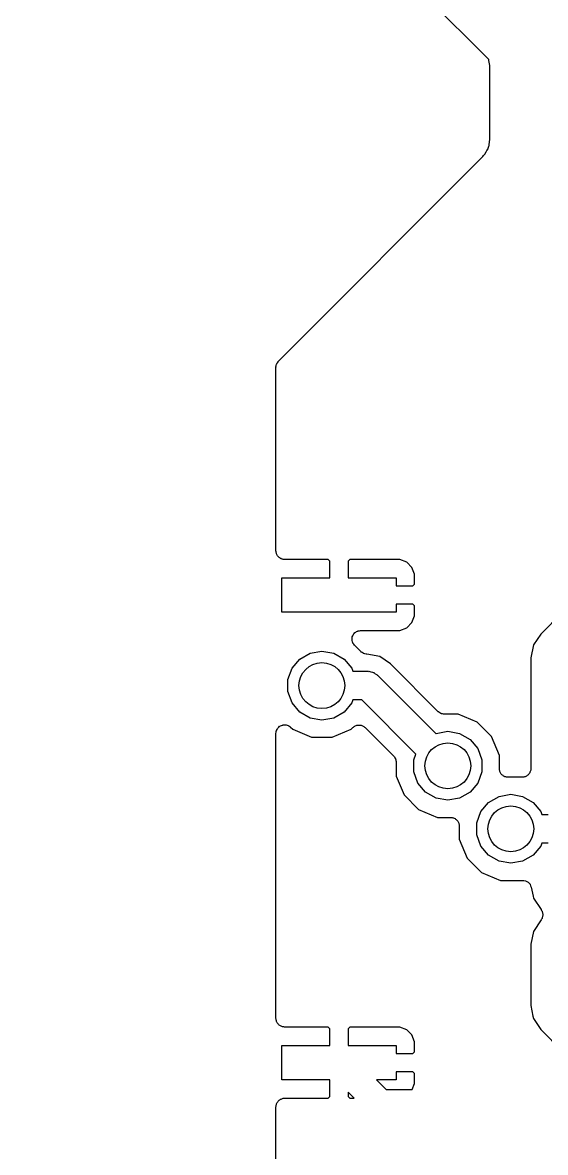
# Model space of a CAD drawing. Extents: x 132.7 to 187.3, y -127.3 to -72.7.
# Drawn here: x 147.99 to 152.55, y -102.82 to -92.96 of the extents above; entities that cross this region are included whole.
import ezdxf

# ---------------------------------------------------------------- set-up
doc = ezdxf.new("R2010")
doc.units = 0
doc.header["$MEASUREMENT"] = 0
doc.layers.add('BLACK', color=7, linetype='CONTINUOUS')

msp = doc.modelspace()

# ---------------------------------------------------------------- linework, layer by layer
at = {"layer": 'Black'}
for p, q in [((152.058, -93.2881), (136.749, -77.9794)), ((152.059, -93.294), (152.058, -93.2881)), ((152.059, -93.2941), (152.059, -93.294)), ((152.068, -93.3401), (152.059, -93.2941)), ((152.059, -93.2941), (152.059, -93.2941)), ((152.068, -93.982), (152.068, -93.3401)), ((152.053, -94.0607), (152.056, -94.0519)), ((152.056, -94.0519), (152.059, -94.0429)), ((152.059, -94.0429), (152.061, -94.0386)), ((152.061, -94.0386), (152.062, -94.0191)), ((152.062, -94.0191), (152.063, -94.0139)), ((152.063, -94.0085), (152.068, -93.982)), ((152.063, -94.0139), (152.063, -94.0085)), ((150.221, -95.9189), (152.006, -94.1335)), ((152.006, -94.1335), (152.011, -94.1258)), ((152.011, -94.1258), (152.018, -94.119)), ((152.018, -94.119), (152.024, -94.1117)), ((152.024, -94.1117), (152.027, -94.1085)), ((152.027, -94.1085), (152.036, -94.0909)), ((152.036, -94.0909), (152.039, -94.0865)), ((152.039, -94.0865), (152.041, -94.0816)), ((152.041, -94.0816), (152.052, -94.0654)), ((152.052, -94.0654), (152.053, -94.0607)), ((150.212, -95.9322), (150.217, -95.9237)), ((150.217, -95.9237), (150.219, -95.9216)), ((150.219, -95.9216), (150.221, -95.9189)), ((150.199, -95.9654), (150.202, -95.9559)), ((150.2, -95.9687), (150.199, -95.9654)), ((150.199, -95.9719), (150.2, -95.9687)), ((150.199, -97.575), (150.199, -95.9719)), ((150.202, -95.9559), (150.204, -95.9463)), ((150.204, -95.9463), (150.205, -95.9434)), ((150.205, -95.9434), (150.206, -95.9402)), ((150.206, -95.9402), (150.212, -95.9322)), ((150.2, -97.5815), (150.199, -97.575)), ((150.2, -97.588), (150.2, -97.5815)), ((150.203, -97.5942), (150.2, -97.588)), ((150.204, -97.6007), (150.203, -97.5942)), ((150.207, -97.6063), (150.204, -97.6007)), ((150.209, -97.6125), (150.207, -97.6063)), ((150.213, -97.6175), (150.209, -97.6125)), ((150.217, -97.6232), (150.213, -97.6175)), ((150.222, -97.6274), (150.217, -97.6232)), ((150.226, -97.6325), (150.222, -97.6274)), ((150.232, -97.6357), (150.226, -97.6325)), ((150.237, -97.64), (150.232, -97.6357)), ((150.243, -97.6422), (150.237, -97.64)), ((150.248, -97.6455), (150.243, -97.6422)), ((150.255, -97.6466), (150.248, -97.6455)), ((150.261, -97.6489), (150.255, -97.6466)), ((150.268, -97.6489), (150.261, -97.6489)), ((150.274, -97.65), (150.268, -97.6489)), ((150.655, -97.65), (150.274, -97.65)), ((150.67, -97.6648), (150.655, -97.65)), ((150.67, -97.81), (150.67, -97.6648)), ((150.845, -97.65), (150.83, -97.6648)), ((150.83, -97.6648), (150.83, -97.81)), ((151.282, -97.65), (150.845, -97.65)), ((151.341, -97.6744), (151.282, -97.65)), ((151.386, -97.7194), (151.341, -97.6744)), ((151.41, -97.7782), (151.386, -97.7194)), ((151.41, -97.8652), (151.41, -97.7782)), ((150.25, -98.11), (150.25, -97.81)), ((150.25, -97.81), (150.67, -97.81)), ((150.83, -97.81), (151.25, -97.81)), ((151.25, -97.81), (151.25, -97.88)), ((151.25, -97.88), (151.395, -97.88)), ((151.395, -97.88), (151.41, -97.8652)), ((151.395, -98.04), (151.25, -98.04)), ((151.25, -98.04), (151.25, -98.11)), ((151.41, -98.0548), (151.395, -98.04)), ((151.41, -98.1418), (151.41, -98.0548)), ((151.25, -98.11), (150.25, -98.11)), ((151.386, -98.2006), (151.41, -98.1418)), ((152.7, -98.1108), (152.511, -98.3003)), ((150.883, -98.295), (150.889, -98.2875)), ((150.889, -98.2875), (150.892, -98.2859)), ((150.892, -98.2859), (150.895, -98.2835)), ((150.895, -98.2835), (150.903, -98.2794)), ((150.903, -98.2794), (150.912, -98.2745)), ((150.912, -98.2745), (150.915, -98.2739)), ((150.915, -98.2739), (150.918, -98.2725)), ((150.918, -98.2725), (150.928, -98.2717)), ((150.928, -98.2717), (150.938, -98.27)), ((150.938, -98.27), (151.282, -98.27)), ((151.282, -98.27), (151.341, -98.2456)), ((151.341, -98.2456), (151.386, -98.2006)), ((150.863, -98.3515), (150.864, -98.3417)), ((150.864, -98.3547), (150.863, -98.3515)), ((150.864, -98.332), (150.865, -98.3288)), ((150.864, -98.3417), (150.864, -98.332)), ((150.864, -98.358), (150.864, -98.3547)), ((150.867, -98.3672), (150.864, -98.358)), ((150.865, -98.3255), (150.869, -98.3167)), ((150.865, -98.3288), (150.865, -98.3255)), ((150.87, -98.3766), (150.867, -98.3672)), ((150.869, -98.3167), (150.873, -98.3075)), ((150.871, -98.3794), (150.87, -98.3766)), ((150.873, -98.3825), (150.871, -98.3794)), ((150.873, -98.3075), (150.875, -98.3049)), ((150.879, -98.39), (150.873, -98.3825)), ((150.875, -98.3049), (150.876, -98.3019)), ((150.876, -98.3019), (150.883, -98.295)), ((150.884, -98.398), (150.879, -98.39)), ((152.511, -98.3003), (152.447, -98.3953)), ((150.406, -98.5193), (150.497, -98.467)), ((150.497, -98.467), (150.6, -98.4489)), ((150.6, -98.4489), (150.703, -98.467)), ((150.703, -98.467), (150.794, -98.5193)), ((150.939, -98.453), (150.884, -98.398)), ((150.942, -98.4549), (150.939, -98.453)), ((150.944, -98.4575), (150.942, -98.4549)), ((150.953, -98.4623), (150.944, -98.4575)), ((150.961, -98.4679), (150.953, -98.4623)), ((150.964, -98.4688), (150.961, -98.4679)), ((150.967, -98.4705), (150.964, -98.4688)), ((150.976, -98.4722), (150.967, -98.4705)), ((150.986, -98.4747), (150.976, -98.4722)), ((150.989, -98.4744), (150.986, -98.4747)), ((150.992, -98.475), (150.989, -98.4744)), ((150.993, -98.475), (150.992, -98.475)), ((151.105, -98.4973), (150.993, -98.475)), ((152.447, -98.3953), (152.425, -98.5074)), ((150.339, -98.5994), (150.406, -98.5193)), ((150.794, -98.5193), (150.861, -98.5994)), ((151.2, -98.5608), (151.105, -98.4973)), ((151.617, -98.978), (151.2, -98.5608)), ((152.425, -98.5074), (152.425, -99.4751)), ((150.303, -98.6977), (150.339, -98.5994)), ((150.861, -98.5994), (150.87, -98.625)), ((150.87, -98.625), (151, -98.625)), ((151, -98.625), (151.005, -98.626)), ((151.005, -98.626), (151.011, -98.6255)), ((151.011, -98.6255), (151.027, -98.6297)), ((151.027, -98.6297), (151.043, -98.6325)), ((151.043, -98.6325), (151.048, -98.6353)), ((151.048, -98.6353), (151.053, -98.6367)), ((151.053, -98.6367), (151.066, -98.6461)), ((151.066, -98.6461), (151.08, -98.6542)), ((151.08, -98.6542), (151.084, -98.6585)), ((151.084, -98.6585), (151.088, -98.6616)), ((151.088, -98.6616), (151.595, -99.1682)), ((150.303, -98.8023), (150.303, -98.6977)), ((150.339, -98.9006), (150.303, -98.8023)), ((150.87, -98.875), (150.861, -98.9006)), ((150.948, -98.875), (150.87, -98.875)), ((151.421, -99.3482), (150.948, -98.875)), ((150.406, -98.9807), (150.339, -98.9006)), ((150.497, -99.033), (150.406, -98.9807)), ((150.794, -98.9807), (150.703, -99.033)), ((150.861, -98.9006), (150.794, -98.9807)), ((151.62, -98.9799), (151.617, -98.978)), ((151.622, -98.9824), (151.62, -98.9799)), ((150.6, -99.0511), (150.497, -99.033)), ((150.703, -99.033), (150.6, -99.0511)), ((151.63, -98.9873), (151.622, -98.9824)), ((151.638, -98.9929), (151.63, -98.9873)), ((151.641, -98.9938), (151.638, -98.9929)), ((151.644, -98.9954), (151.641, -98.9938)), ((151.654, -98.9971), (151.644, -98.9954)), ((151.663, -98.9997), (151.654, -98.9971)), ((151.667, -98.9994), (151.663, -98.9997)), ((151.67, -99), (151.667, -98.9994)), ((151.79, -99.0001), (151.67, -99)), ((151.955, -99.0687), (151.79, -99.0001)), ((152.082, -99.1954), (151.955, -99.0687)), ((150.199, -99.1668), (150.201, -99.1571)), ((150.199, -101.655), (150.199, -99.1668)), ((150.201, -99.1571), (150.202, -99.1473)), ((150.202, -99.1473), (150.203, -99.1443)), ((150.203, -99.1443), (150.204, -99.1411)), ((150.204, -99.1411), (150.209, -99.1326)), ((150.209, -99.1326), (150.213, -99.1237)), ((150.213, -99.1237), (150.215, -99.1214)), ((150.215, -99.1214), (150.217, -99.1185)), ((150.217, -99.1185), (150.224, -99.1122)), ((150.224, -99.1122), (150.231, -99.1053)), ((150.231, -99.1053), (150.234, -99.1039)), ((150.234, -99.1039), (150.237, -99.1018)), ((150.237, -99.1018), (150.246, -99.0984)), ((150.246, -99.0984), (150.255, -99.0943)), ((150.255, -99.0943), (150.258, -99.094)), ((150.258, -99.094), (150.261, -99.0929)), ((150.261, -99.0929), (150.271, -99.0929)), ((150.271, -99.0929), (150.281, -99.092)), ((150.281, -99.092), (150.284, -99.0929)), ((150.284, -99.0929), (150.287, -99.0929)), ((150.287, -99.0929), (150.296, -99.0963)), ((150.296, -99.0963), (150.306, -99.0988)), ((150.306, -99.0988), (150.309, -99.1007)), ((150.309, -99.1007), (150.312, -99.1018)), ((150.312, -99.1018), (150.319, -99.1081)), ((150.319, -99.1081), (150.327, -99.1138)), ((150.327, -99.1138), (150.345, -99.1313)), ((150.345, -99.1313), (150.51, -99.1999)), ((150.689, -99.2001), (150.855, -99.1317)), ((150.855, -99.1317), (150.871, -99.1156)), ((150.871, -99.1156), (150.876, -99.1119)), ((150.876, -99.1119), (150.881, -99.1072)), ((150.881, -99.1072), (150.887, -99.1045)), ((150.887, -99.1045), (150.892, -99.1007)), ((150.892, -99.1007), (150.898, -99.099)), ((150.898, -99.099), (150.904, -99.0962)), ((150.904, -99.0962), (150.911, -99.0957)), ((150.911, -99.0957), (150.917, -99.094)), ((150.917, -99.094), (150.924, -99.0945)), ((150.924, -99.0945), (150.93, -99.094)), ((150.93, -99.094), (150.937, -99.0957)), ((150.937, -99.0957), (150.943, -99.0962)), ((150.943, -99.0962), (150.949, -99.099)), ((150.949, -99.099), (150.955, -99.1007)), ((150.955, -99.1007), (150.961, -99.1045)), ((150.961, -99.1045), (150.967, -99.1073)), ((150.967, -99.1073), (150.971, -99.1119)), ((150.971, -99.1119), (150.977, -99.1156)), ((150.977, -99.1156), (151.228, -99.367)), ((151.595, -99.1682), (151.597, -99.167)), ((151.597, -99.167), (151.7, -99.1489)), ((151.7, -99.1489), (151.803, -99.167)), ((151.803, -99.167), (151.894, -99.2193)), ((150.51, -99.1999), (150.689, -99.2001)), ((151.894, -99.2193), (151.961, -99.2994)), ((152.15, -99.3609), (152.082, -99.1954)), ((151.228, -99.367), (151.23, -99.3697)), ((151.23, -99.3697), (151.233, -99.3718)), ((151.233, -99.3718), (151.237, -99.3803)), ((151.403, -99.3977), (151.421, -99.3482)), ((151.961, -99.2994), (151.997, -99.3977)), ((152.15, -99.4749), (152.15, -99.3609)), ((151.237, -99.3803), (151.243, -99.3883)), ((151.243, -99.3883), (151.244, -99.3915)), ((151.244, -99.3915), (151.246, -99.3944)), ((151.246, -99.3944), (151.247, -99.404)), ((151.247, -99.404), (151.25, -99.4135)), ((151.25, -99.4135), (151.249, -99.4168)), ((151.249, -99.4168), (151.25, -99.4201)), ((151.25, -99.4201), (151.25, -99.5391)), ((151.403, -99.5023), (151.403, -99.3977)), ((151.997, -99.3977), (151.997, -99.5023)), ((152.151, -99.4814), (152.15, -99.4749)), ((152.425, -99.4751), (152.424, -99.4816)), ((151.25, -99.5391), (151.318, -99.7046)), ((151.439, -99.6006), (151.403, -99.5023)), ((151.997, -99.5023), (151.961, -99.6006)), ((152.151, -99.4879), (152.151, -99.4814)), ((152.153, -99.4941), (152.151, -99.4879)), ((152.154, -99.5006), (152.153, -99.4941)), ((152.158, -99.5063), (152.154, -99.5006)), ((152.16, -99.5124), (152.158, -99.5063)), ((152.164, -99.5175), (152.16, -99.5124)), ((152.167, -99.5231), (152.164, -99.5175)), ((152.173, -99.5274), (152.167, -99.5231)), ((152.177, -99.5324), (152.173, -99.5274)), ((152.182, -99.5357), (152.177, -99.5324)), ((152.187, -99.5399), (152.182, -99.5357)), ((152.194, -99.5421), (152.187, -99.5399)), ((152.199, -99.5454), (152.194, -99.5421)), ((152.206, -99.5466), (152.199, -99.5454)), ((152.212, -99.5488), (152.206, -99.5466)), ((152.218, -99.5488), (152.212, -99.5488)), ((152.225, -99.55), (152.218, -99.5488)), ((152.35, -99.5501), (152.225, -99.55)), ((152.356, -99.5489), (152.35, -99.5501)), ((152.363, -99.5489), (152.356, -99.5489)), ((152.369, -99.5467), (152.363, -99.5489)), ((152.376, -99.5456), (152.369, -99.5467)), ((152.381, -99.5423), (152.376, -99.5456)), ((152.387, -99.54), (152.381, -99.5423)), ((152.393, -99.5358), (152.387, -99.54)), ((152.398, -99.5326), (152.393, -99.5358)), ((152.402, -99.5275), (152.398, -99.5326)), ((152.407, -99.5233), (152.402, -99.5275)), ((152.411, -99.5176), (152.407, -99.5233)), ((152.415, -99.5126), (152.411, -99.5176)), ((152.417, -99.5065), (152.415, -99.5126)), ((152.42, -99.5007), (152.417, -99.5065)), ((152.422, -99.4943), (152.42, -99.5007)), ((152.424, -99.4882), (152.422, -99.4943)), ((152.424, -99.4816), (152.424, -99.4882)), ((151.506, -99.6807), (151.439, -99.6006)), ((151.961, -99.6006), (151.894, -99.6807)), ((151.318, -99.7046), (151.445, -99.8313)), ((151.597, -99.733), (151.506, -99.6807)), ((151.7, -99.7511), (151.597, -99.733)), ((151.803, -99.733), (151.7, -99.7511)), ((151.894, -99.6807), (151.803, -99.733)), ((151.989, -99.8494), (152.056, -99.7693)), ((152.056, -99.7693), (152.147, -99.717)), ((152.147, -99.717), (152.25, -99.6989)), ((152.25, -99.6989), (152.353, -99.717)), ((152.353, -99.717), (152.444, -99.7693)), ((152.444, -99.7693), (152.511, -99.8494)), ((151.445, -99.8313), (151.61, -99.8999)), ((151.953, -99.9477), (151.989, -99.8494)), ((152.511, -99.8494), (152.52, -99.875)), ((151.61, -99.8999), (151.725, -99.9)), ((151.725, -99.9), (151.732, -99.9012)), ((151.732, -99.9012), (151.738, -99.9012)), ((151.738, -99.9012), (151.744, -99.9034)), ((151.744, -99.9034), (151.751, -99.9046)), ((151.751, -99.9046), (151.756, -99.9079)), ((151.756, -99.9079), (151.763, -99.9101)), ((151.763, -99.9101), (151.768, -99.9143)), ((151.768, -99.9143), (151.773, -99.9176)), ((151.773, -99.9176), (151.777, -99.9226)), ((151.777, -99.9226), (151.783, -99.9269)), ((151.783, -99.9269), (151.786, -99.9325)), ((151.786, -99.9325), (151.79, -99.9376)), ((151.79, -99.9376), (151.792, -99.9437)), ((151.792, -99.9437), (151.796, -99.9494)), ((151.796, -99.9494), (151.797, -99.9559)), ((151.797, -99.9559), (151.799, -99.9621)), ((151.799, -99.9621), (151.799, -99.9686)), ((151.953, -100.052), (151.953, -99.9477)), ((152.52, -99.875), (152.575, -99.875)), ((151.799, -99.9686), (151.8, -99.9751)), ((151.8, -99.9751), (151.8, -100.089)), ((151.989, -100.151), (151.953, -100.052)), ((151.8, -100.089), (151.868, -100.255)), ((152.056, -100.231), (151.989, -100.151)), ((152.511, -100.151), (152.444, -100.231)), ((152.52, -100.125), (152.511, -100.151)), ((152.575, -100.125), (152.52, -100.125)), ((151.868, -100.255), (151.995, -100.381)), ((152.147, -100.283), (152.056, -100.231)), ((152.444, -100.231), (152.353, -100.283)), ((152.25, -100.301), (152.147, -100.283)), ((152.353, -100.283), (152.25, -100.301)), ((151.995, -100.381), (152.16, -100.45)), ((152.16, -100.45), (152.35, -100.45)), ((152.35, -100.45), (152.352, -100.45)), ((152.352, -100.45), (152.353, -100.45)), ((152.353, -100.45), (152.353, -100.45)), ((152.353, -100.45), (152.365, -100.452)), ((152.365, -100.452), (152.378, -100.453)), ((152.378, -100.453), (152.378, -100.454)), ((152.378, -100.454), (152.379, -100.454)), ((152.379, -100.454), (152.39, -100.46)), ((152.39, -100.46), (152.401, -100.465)), ((152.401, -100.465), (152.401, -100.466)), ((152.401, -100.466), (152.402, -100.466)), ((152.402, -100.466), (152.41, -100.475)), ((152.41, -100.475), (152.418, -100.484)), ((152.418, -100.484), (152.419, -100.485)), ((152.419, -100.485), (152.419, -100.486)), ((152.419, -100.486), (152.423, -100.497)), ((152.423, -100.497), (152.428, -100.509)), ((152.428, -100.509), (152.428, -100.509)), ((152.428, -100.509), (152.428, -100.51)), ((152.428, -100.51), (152.444, -100.588)), ((152.444, -100.588), (152.444, -100.588)), ((152.444, -100.588), (152.447, -100.605)), ((152.447, -100.605), (152.514, -100.705)), ((152.514, -100.705), (152.516, -100.707)), ((152.516, -100.707), (152.519, -100.713)), ((152.519, -100.713), (152.523, -100.718)), ((152.523, -100.718), (152.525, -100.725)), ((152.525, -100.725), (152.527, -100.731)), ((152.527, -100.731), (152.528, -100.737)), ((152.528, -100.737), (152.53, -100.743)), ((152.53, -100.743), (152.529, -100.75)), ((152.529, -100.75), (152.53, -100.757)), ((152.514, -100.795), (152.447, -100.895)), ((152.516, -100.793), (152.514, -100.795)), ((152.519, -100.787), (152.516, -100.793)), ((152.523, -100.782), (152.519, -100.787)), ((152.525, -100.775), (152.523, -100.782)), ((152.527, -100.769), (152.525, -100.775)), ((152.528, -100.763), (152.527, -100.769)), ((152.53, -100.757), (152.528, -100.763)), ((152.447, -100.895), (152.425, -101.007)), ((152.425, -101.007), (152.425, -101.543)), ((152.425, -101.543), (152.443, -101.635)), ((152.443, -101.635), (152.443, -101.635)), ((152.443, -101.635), (152.447, -101.655)), ((150.2, -101.661), (150.199, -101.655)), ((150.2, -101.668), (150.2, -101.661)), ((150.203, -101.674), (150.2, -101.668)), ((150.204, -101.681), (150.203, -101.674)), ((150.207, -101.686), (150.204, -101.681)), ((150.209, -101.692), (150.207, -101.686)), ((150.214, -101.698), (150.209, -101.692)), ((150.217, -101.703), (150.214, -101.698)), ((150.222, -101.707), (150.217, -101.703)), ((150.226, -101.712), (150.222, -101.707)), ((150.232, -101.716), (150.226, -101.712)), ((150.237, -101.72), (150.232, -101.716)), ((150.243, -101.722), (150.237, -101.72)), ((150.249, -101.725), (150.243, -101.722)), ((150.255, -101.727), (150.249, -101.725)), ((150.261, -101.729), (150.255, -101.727)), ((150.268, -101.729), (150.261, -101.729)), ((150.274, -101.73), (150.268, -101.729)), ((150.655, -101.73), (150.274, -101.73)), ((150.67, -101.745), (150.655, -101.73)), ((150.845, -101.73), (150.83, -101.745)), ((151.282, -101.73), (150.845, -101.73)), ((151.341, -101.754), (151.282, -101.73)), ((152.447, -101.655), (152.511, -101.75)), ((150.67, -101.89), (150.67, -101.745)), ((150.83, -101.745), (150.83, -101.89)), ((151.386, -101.799), (151.341, -101.754)), ((151.41, -101.858), (151.386, -101.799)), ((152.511, -101.75), (152.7, -101.939)), ((150.25, -102.19), (150.25, -101.89)), ((150.25, -101.89), (150.67, -101.89)), ((150.83, -101.89), (151.25, -101.89)), ((151.25, -101.89), (151.25, -101.96)), ((151.41, -101.945), (151.41, -101.858)), ((151.25, -101.96), (151.395, -101.96)), ((151.395, -101.96), (151.41, -101.945)), ((151.25, -102.12), (151.25, -102.19)), ((151.395, -102.12), (151.25, -102.12)), ((151.41, -102.135), (151.395, -102.12)), ((151.41, -102.222), (151.41, -102.135)), ((150.67, -102.19), (150.25, -102.19)), ((150.67, -102.335), (150.67, -102.19)), ((151.25, -102.19), (151.077, -102.19)), ((151.077, -102.19), (151.162, -102.275)), ((151.388, -102.275), (151.41, -102.222)), ((150.883, -102.35), (150.83, -102.297)), ((150.83, -102.297), (150.83, -102.335)), ((151.162, -102.275), (151.388, -102.275)), ((150.199, -102.425), (150.201, -102.419)), ((150.199, -104.029), (150.199, -102.425)), ((150.201, -102.412), (150.203, -102.406)), ((150.201, -102.419), (150.201, -102.412)), ((150.203, -102.406), (150.204, -102.399)), ((150.204, -102.399), (150.207, -102.394)), ((150.207, -102.394), (150.209, -102.387)), ((150.209, -102.387), (150.214, -102.382)), ((150.214, -102.382), (150.217, -102.377)), ((150.217, -102.377), (150.222, -102.373)), ((150.222, -102.373), (150.226, -102.368)), ((150.226, -102.368), (150.232, -102.364)), ((150.232, -102.364), (150.237, -102.36)), ((150.237, -102.36), (150.243, -102.358)), ((150.243, -102.358), (150.249, -102.355)), ((150.249, -102.355), (150.255, -102.353)), ((150.255, -102.353), (150.261, -102.351)), ((150.261, -102.351), (150.268, -102.351)), ((150.268, -102.351), (150.274, -102.35)), ((150.274, -102.35), (150.655, -102.35)), ((150.655, -102.35), (150.67, -102.335)), ((150.83, -102.335), (150.845, -102.35)), ((150.845, -102.35), (150.883, -102.35))]:
    msp.add_line(p, q, dxfattribs=at)
for centre in [(150.6, -98.75), (151.7, -99.45), (152.25, -100)]:
    msp.add_circle(centre, 0.2, dxfattribs=at)

doc.saveas('drawing.dxf')
